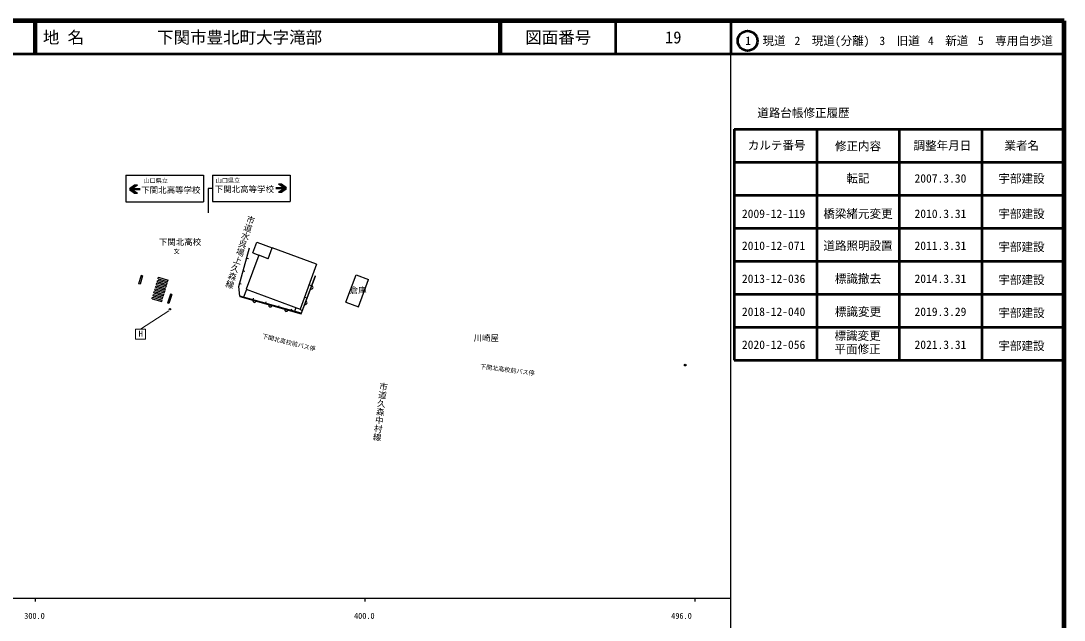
# Model space of a CAD drawing. Units: millimetres on the paper, with parts at other scales. Extents: x 40 to 680, y 20 to 380.
# Drawn here: x 363.7 to 680, y 198.4 to 380 of the extents above; entities that cross this region are included whole.
import ezdxf
from ezdxf.enums import TextEntityAlignment as Align

# ---------------------------------------------------------------- set-up
doc = ezdxf.new("R2010")
doc.units = ezdxf.units.MM
doc.header["$PDMODE"] = 32
doc.header["$PDSIZE"] = 0.5
for name, color, linetype, lineweight in [('M-BGD', 7, 'Continuous', 25), ('M-STR-HTXT', 7, 'Continuous', 13), ('M-STR-STRC', 7, 'Continuous', 25), ('M-TTL', 2, 'Continuous', 140), ('M-TTL-BAND', 7, 'Continuous', 25), ('M-TTL-FRAM', 2, 'Continuous', 50), ('M-TTL-LINE', 7, 'Continuous', 50), ('M-TTL-TXT', 7, 'Continuous', 50)]:
    doc.layers.add(name, color=color, linetype=linetype, lineweight=lineweight)
doc.layers.add('M-OTRS', color=6, linetype='Continuous')
doc.styles.add('@ＭＳ ゴシック', font='')
doc.styles.add('ＭＳ ゴシック', font='')
doc.styles.get('@ＭＳ ゴシック').set_extended_font_data('@MS Gothic')
doc.styles.get('ＭＳ ゴシック').set_extended_font_data('MS Gothic')

msp = doc.modelspace()

# ---------------------------------------------------------------- hatches: boundary and pattern name
at = {"layer": 'M-STR-STRC'}
for points in [[(396.605, 329.229), (398.191, 330.327), (399.028, 330.327), (397.442, 329.229)], [(442.706, 330.529), (444.291, 329.431), (443.454, 329.431), (441.869, 330.529)], [(444.291, 329.096), (442.706, 327.999), (441.869, 327.999), (443.454, 329.096)], [(398.191, 327.796), (396.605, 328.894), (397.442, 328.894), (399.028, 327.796)]]:
    msp.add_hatch(color=256, dxfattribs=at).paths.add_polyline_path(points)

# ---------------------------------------------------------------- linework, layer by layer
at = {"layer": 'M-BGD'}
for p, q in [((429.814, 299.492), (433.074, 311.187)), ((433.989, 309.645), (435.201, 312.928)), ((435.201, 312.928), (439.891, 311.197)), ((438.68, 307.914), (439.891, 311.197)), ((453.365, 306.226), (439.891, 311.197)), ((435.865, 308.952), (432.057, 298.633)), ((432.21, 308.087), (432.691, 307.952)), ((433.989, 309.645), (435.865, 308.952)), ((438.68, 307.914), (435.865, 308.952)), ((431.135, 304.234), (431.617, 304.099)), ((453.365, 306.226), (448.345, 292.622)), ((452.936, 302.72), (448.644, 291.358)), ((448.677, 291.158), (453.086, 302.587)), ((462.274, 294.736), (465.329, 302.989)), ((465.329, 302.989), (469.11, 301.589)), ((466.054, 293.337), (469.11, 301.589)), ((430.146, 296.581), (429.814, 299.492)), ((430.061, 300.381), (430.543, 300.246)), ((432.104, 298.616), (431.239, 296.273)), ((432.057, 298.633), (448.345, 292.622)), ((451.799, 299.709), (451.331, 299.886)), ((430.046, 296.415), (448.677, 291.158)), ((448.644, 291.358), (430.146, 296.581)), ((430.289, 296.541), (430.349, 296.754)), ((434.138, 295.454), (434.274, 295.935)), ((437.988, 294.367), (438.124, 294.848)), ((450.385, 295.967), (449.917, 296.144)), ((462.274, 294.736), (466.054, 293.337)), ((441.837, 293.28), (441.973, 293.761)), ((445.687, 292.193), (445.822, 292.674)), ((447.114, 293.076), (446.684, 291.912)), ((448.972, 292.225), (448.504, 292.402))]:
    msp.add_line(p, q, dxfattribs=at)
msp.add_circle((408.886, 292.568), 0.2, dxfattribs=at)
for centre, start, end in [((451.781, 299.205), 248.90662, 68.90662), ((434.55, 295.144), 164.24397, 344.24397), ((449.982, 294.54), 248.90662, 68.90662), ((439.362, 293.787), 164.24397, 344.24397), ((444.174, 292.429), 164.24397, 344.24397)]:
    msp.add_arc(centre, 0.5, start, end, dxfattribs=at)
at = {"layer": 'M-OTRS'}
msp.add_point((565.125, 275.651), dxfattribs=at)
at = {"layer": 'M-STR-HTXT'}
for p, q in [((408.552, 292.132), (400.001, 286.548)), ((398.501, 286.548), (401.501, 286.548)), ((398.501, 283.548), (398.501, 286.548)), ((401.501, 286.548), (401.501, 283.548)), ((401.501, 283.548), (398.501, 283.548))]:
    msp.add_line(p, q, dxfattribs=at)
at = {"layer": 'M-STR-STRC'}
for p, q in [((395.544, 333.2), (419.091, 333.2)), ((395.544, 333.2), (395.544, 325.159)), ((419.091, 333.2), (419.091, 325.159)), ((421.839, 333.268), (445.386, 333.268)), ((421.839, 333.268), (421.839, 325.227)), ((445.386, 333.268), (445.386, 325.227)), ((396.605, 329.229), (398.191, 330.327)), ((396.605, 329.229), (399.915, 329.229)), ((397.442, 329.229), (399.028, 330.327)), ((398.191, 330.327), (399.028, 330.327)), ((421.907, 329.197), (420.482, 329.197)), ((420.482, 329.197), (420.482, 321.792)), ((444.291, 329.096), (440.982, 329.096)), ((444.291, 329.431), (441.022, 329.431)), ((442.706, 330.529), (441.869, 330.529)), ((443.454, 329.431), (441.869, 330.529)), ((443.454, 329.096), (441.869, 327.999)), ((444.291, 329.431), (442.706, 330.529)), ((444.291, 329.096), (442.706, 327.999)), ((396.605, 328.894), (399.874, 328.894)), ((396.605, 328.894), (398.191, 327.796)), ((397.442, 328.894), (399.028, 327.796)), ((398.191, 327.796), (399.028, 327.796)), ((442.706, 327.999), (441.869, 327.999)), ((395.544, 325.159), (419.091, 325.159)), ((421.839, 325.227), (445.386, 325.227)), ((400.14, 302.834), (399.409, 300.319)), ((400.572, 302.708), (399.841, 300.193)), ((400.572, 302.708), (400.14, 302.834)), ((404.817, 300.118), (404.946, 300.551)), ((404.946, 300.551), (407.831, 299.693)), ((405.075, 300.984), (405.203, 301.417)), ((405.075, 300.984), (407.96, 300.125)), ((405.203, 301.417), (408.088, 300.558)), ((405.332, 301.849), (405.461, 302.282)), ((405.332, 301.849), (408.217, 300.991)), ((405.461, 302.282), (408.346, 301.424)), ((407.96, 300.125), (408.088, 300.558)), ((408.217, 300.991), (408.346, 301.424)), ((399.841, 300.193), (399.409, 300.319)), ((404.045, 297.522), (404.173, 297.955)), ((404.045, 297.522), (406.93, 296.663)), ((404.173, 297.955), (407.058, 297.096)), ((404.302, 298.387), (404.431, 298.82)), ((404.302, 298.387), (407.187, 297.529)), ((404.431, 298.82), (407.316, 297.962)), ((404.56, 299.253), (404.688, 299.686)), ((404.56, 299.253), (407.445, 298.394)), ((404.688, 299.686), (407.573, 298.827)), ((404.817, 300.118), (407.702, 299.26)), ((407.187, 297.529), (407.316, 297.962)), ((407.445, 298.394), (407.573, 298.827)), ((407.702, 299.26), (407.831, 299.693)), ((403.53, 295.791), (403.658, 296.224)), ((403.53, 295.791), (406.415, 294.932)), ((403.658, 296.224), (406.543, 295.365)), ((403.787, 296.656), (403.916, 297.089)), ((403.787, 296.656), (406.672, 295.798)), ((403.916, 297.089), (406.801, 296.231)), ((406.415, 294.932), (406.543, 295.365)), ((406.672, 295.798), (406.801, 296.231)), ((406.93, 296.663), (407.058, 297.096)), ((409.073, 297.152), (408.193, 294.471)), ((408.621, 294.331), (408.193, 294.471)), ((409.5, 297.012), (408.621, 294.331)), ((409.5, 297.012), (409.073, 297.152))]:
    msp.add_line(p, q, dxfattribs=at)
at = {"layer": 'M-TTL'}
for p, q in [((680, 380), (40, 380)), ((680, 20), (680, 380))]:
    msp.add_line(p, q, dxfattribs=at)
at = {"layer": 'M-TTL-BAND'}
for p, q in [((579, 20), (579, 370)), ((40, 205), (579, 205)), ((368, 205), (368, 204)), ((468, 205), (468, 204)), ((568, 205), (568, 204))]:
    msp.add_line(p, q, dxfattribs=at)
at = {"layer": 'M-TTL-FRAM'}
for p, q in [((580, 347.197), (580, 277.197)), ((580, 347.197), (680, 347.197)), ((580, 277.197), (680, 277.197))]:
    msp.add_line(p, q, dxfattribs=at)
at = {"layer": 'M-TTL-LINE'}
for p, q in [((367.75, 380), (367.75, 370)), ((368.25, 380), (368.25, 370)), ((508.747, 380), (508.747, 370)), ((509.247, 380), (509.247, 370)), ((543.997, 380), (543.997, 370)), ((579, 380), (579, 370)), ((40, 370), (680, 370)), ((605, 347.197), (605, 277.197)), ((630, 347.197), (630, 277.197)), ((655, 347.197), (655, 277.197)), ((580, 337.197), (680, 337.197)), ((580, 327.197), (680, 327.197)), ((580, 317.197), (680, 317.197)), ((580, 307.197), (680, 307.197)), ((580, 297.197), (680, 297.197)), ((580, 287.197), (680, 287.197))]:
    msp.add_line(p, q, dxfattribs=at)
at = {"layer": 'M-TTL-TXT'}
msp.add_circle((584.031, 373.958), 3, dxfattribs=at)

# ---------------------------------------------------------------- texts
at = {"layer": 'M-BGD'}
for s, height, rotation, style, p in [('市道水呉場上久森線', 1.833, 252.159, '@ＭＳ ゴシック', (425.237, 299.373)), ('下関北高校前バス停', 1.32, 346.077, 'ＭＳ ゴシック', (452.773, 279.489)), ('下関北高校前バス停', 1.32, 352.687, 'ＭＳ ゴシック', (519.309, 272.125)), ('市道久森中村線', 1.833, 262.878, '@ＭＳ ゴシック', (470.077, 252.777))]:
    msp.add_text(s, height=height, rotation=rotation, dxfattribs=dict(at, style=style)).set_placement(p, align=Align.BOTTOM_RIGHT)
at = {"layer": 'M-BGD', "style": 'ＭＳ ゴシック'}
msp.add_text('下関北高校', height=1.833, rotation=0.18, dxfattribs=at).set_placement((405.562, 311.473), align=Align.BOTTOM_LEFT)
msp.add_text('文', height=1.32, rotation=359.086, dxfattribs=at).set_placement((410.966, 310.122), align=Align.MIDDLE_CENTER)
for s, p in [('倉庫', (463.395, 296.836)), ('川崎屋', (500.951, 282.377))]:
    msp.add_text(s, height=1.833, dxfattribs=at).set_placement(p, align=Align.BOTTOM_LEFT)
at = {"layer": 'M-STR-HTXT', "style": 'ＭＳ ゴシック'}
msp.add_text('H', height=1.833, dxfattribs=at).set_placement((400.045, 283.712), align=Align.BOTTOM_CENTER)
at = {"layer": 'M-STR-STRC', "style": 'ＭＳ ゴシック'}
for s, height, p in [('山口県立', 1.32, (408.302, 330.53)), ('山口県立', 1.32, (430.186, 330.598)), ('下関北高等学校', 1.833, (418.175, 327.238)), ('下関北高等学校', 1.833, (440.458, 327.495))]:
    msp.add_text(s, height=height, dxfattribs=at).set_placement(p, align=Align.BOTTOM_RIGHT)
at = {"layer": 'M-TTL-BAND', "style": 'ＭＳ ゴシック'}
for s, p in [('300.0', (367.844, 198.195)), ('400.0', (467.844, 198.195)), ('496.0', (564, 198.195))]:
    msp.add_text(s, height=1.833, dxfattribs=at).set_placement(p, align=Align.BOTTOM_CENTER)
at = {"layer": 'M-TTL-TXT', "style": 'ＭＳ ゴシック'}
for s, p in [('地 名', (370.38, 375)), ('下関市豊北町大字滝部', (405.024, 375))]:
    msp.add_text(s, height=3.666, dxfattribs=at).set_placement(p, align=Align.MIDDLE_LEFT)
for s, height, p in [('図面番号', 3.666, (526.622, 375)), ('19', 3.666, (561.497, 375)), ('1\u3000現道', 2.566, (589.448, 373.958)), ('2\u3000現道(分離)', 2.566, (609.619, 373.958)), ('3\u3000旧道', 2.566, (630.121, 373.958)), ('4\u3000新道', 2.566, (644.824, 373.958)), ('5\u3000専用自歩道', 2.566, (665.228, 373.958)), ('道路台帳修正履歴', 2.566, (600.968, 352.113)), ('カルテ番号', 2.566, (592.839, 342.277)), ('修正内容', 2.566, (617.509, 342.023)), ('調整年月日', 2.566, (643.089, 342.197)), ('業者名', 2.566, (667.134, 342.197)), ('転記', 2.566, (617.5, 332.245)), ('2007.3.30', 2.566, (642.5, 332.245)), ('宇部建設', 2.566, (667.077, 332.189)), ('2009-12-119', 2.566, (591.918, 321.531)), ('橋梁緒元変更', 2.566, (617.5, 321.531)), ('2010.3.31', 2.566, (642.5, 321.531)), ('宇部建設', 2.566, (667.077, 321.475)), ('宇部建設', 2.566, (667.077, 311.475)), ('宇部建設', 2.566, (667.077, 301.475)), ('宇部建設', 2.566, (667.077, 291.475)), ('宇部建設', 2.566, (667.077, 281.475))]:
    msp.add_text(s, height=height, dxfattribs=at).set_placement(p, align=Align.MIDDLE_CENTER)
for s, p in [('道路照明設置', (617.5, 309.781)), ('2010-12-071', (591.918, 309.781)), ('2011.3.31', (642.5, 309.781)), ('2013-12-036', (591.918, 299.781)), ('標識撤去', (617.5, 299.781)), ('2014.3.31', (642.5, 299.781)), ('2018-12-040', (591.918, 289.781)), ('標識変更', (617.5, 289.781)), ('2019.3.29', (642.5, 289.781)), ('標識変更', (617.367, 282.51)), ('2020-12-056', (591.918, 279.781)), ('平面修正', (617.367, 278.451)), ('2021.3.31', (642.5, 279.781))]:
    msp.add_text(s, height=2.566, dxfattribs=at).set_placement(p, align=Align.BOTTOM_CENTER)

doc.saveas('drawing.dxf')
